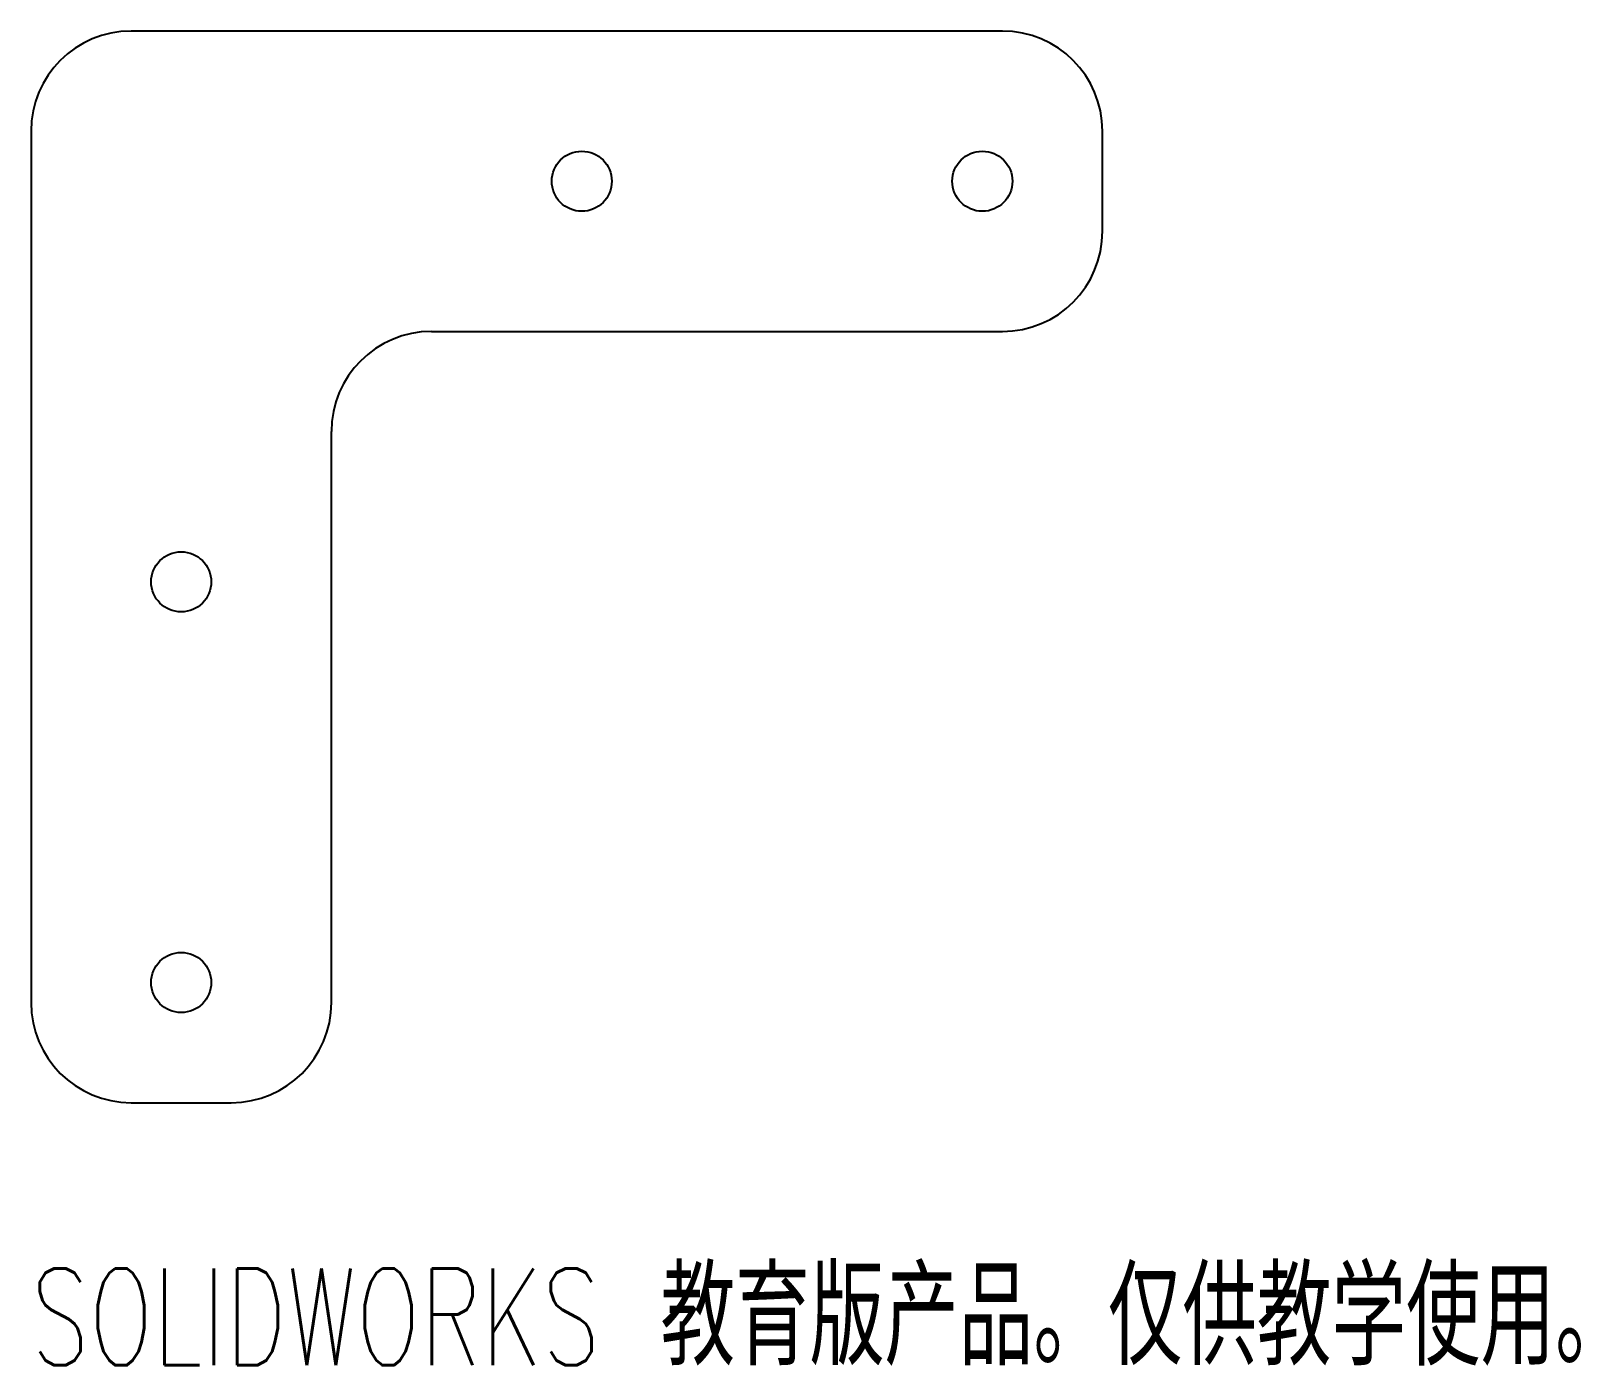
# Model space of a CAD drawing. Header units: millimetres. Extents: x -7.5 to 69.9, y -59.1 to 7.5.
import ezdxf

# ---------------------------------------------------------------- set-up
doc = ezdxf.new("R2010")
doc.units = ezdxf.units.MM
doc.styles.add('SLDTEXTSTYLE0', font='TXT', dxfattribs={"width": 0.7, "bigfont": 'bigfont'})

msp = doc.modelspace()

# ---------------------------------------------------------------- linework, layer by layer
at = {"color": 7, "linetype": 'Continuous', "lineweight": 25}
for p, q in [((41, 7.5), (-2.5, 7.5)), ((-7.5, 2.5), (-7.5, -41)), ((46, -2.5), (46, 2.5)), ((12.5, -7.5), (41, -7.5)), ((7.5, -41), (7.5, -12.5)), ((-2.5, -46), (2.5, -46))]:
    msp.add_line(p, q, dxfattribs=at)
for centre in [(20, 0), (40, 0), (0, -20), (0, -40)]:
    msp.add_circle(centre, 1.5, dxfattribs=at)
for centre, start, end in [((-2.5, 2.5), 90, 180), ((41, 2.5), 0, 90), ((41, -2.5), 270, 0), ((12.5, -12.5), 90, 180), ((-2.5, -41), 180, 270), ((2.5, -41), 270, 0)]:
    msp.add_arc(centre, 5, start, end, dxfattribs=at)

# ---------------------------------------------------------------- texts
at = {"color": 7, "linetype": 'Continuous', "insert": (-7.5, -54.27), "char_height": 4.83362, "attachment_point": 1, "style": 'SLDTEXTSTYLE0'}
msp.add_mtext('SOLIDWORKS 教育版产品。仅供教学使用。', dxfattribs=at)

doc.saveas('drawing.dxf')
